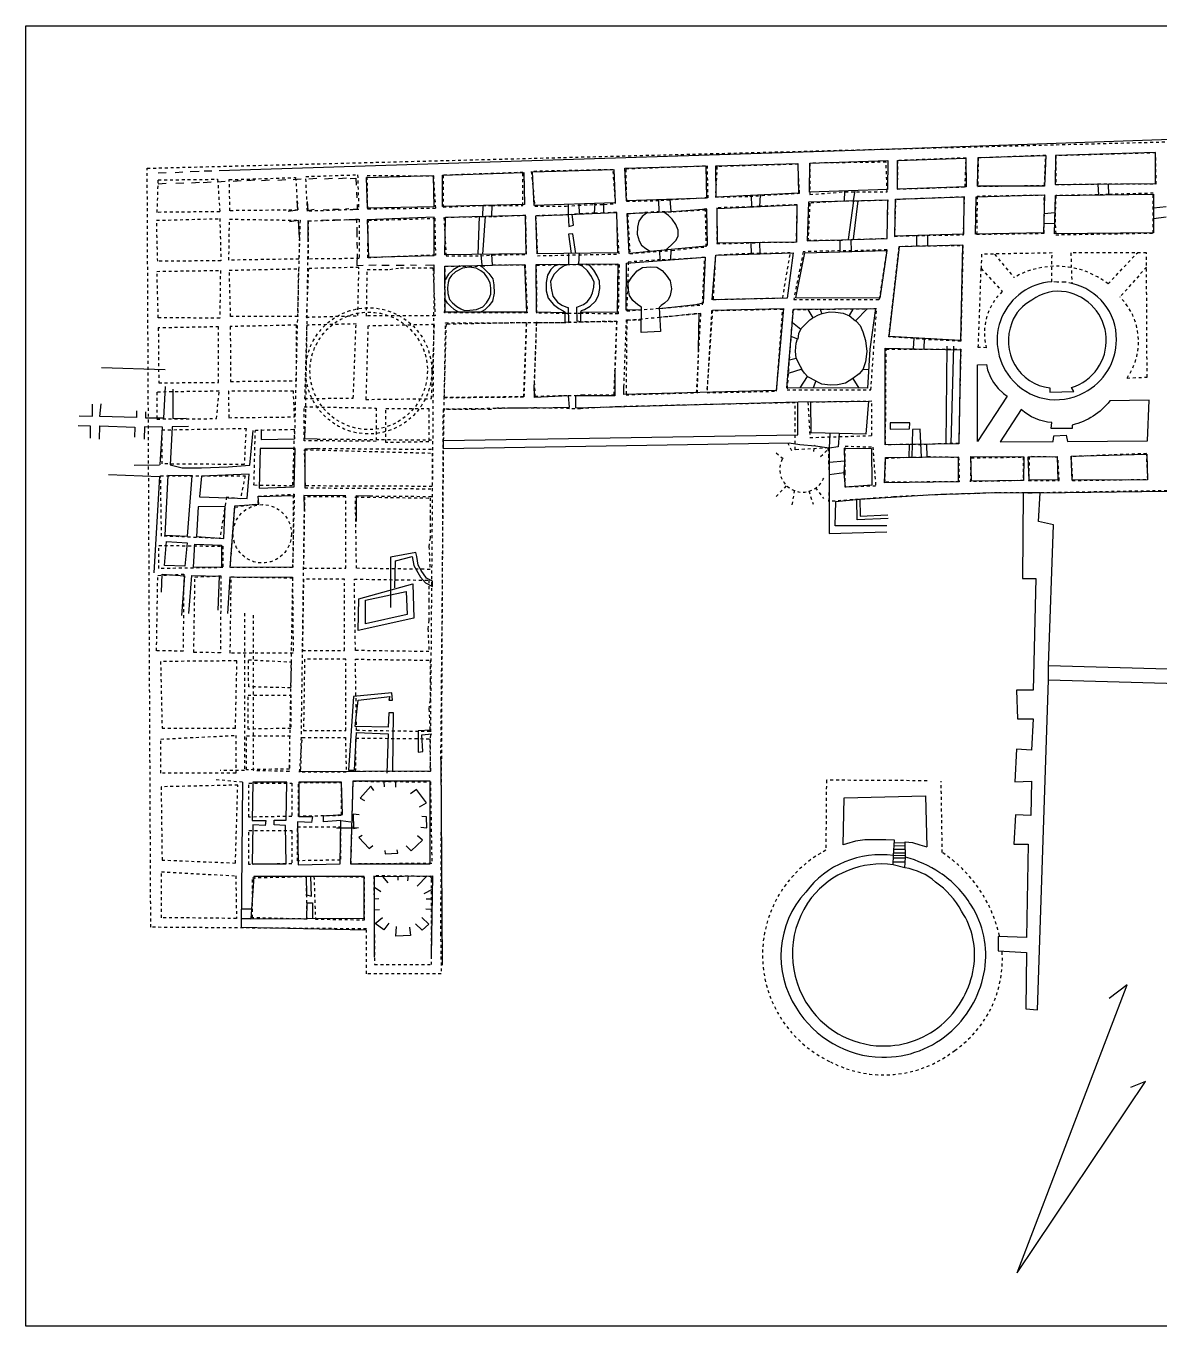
# Model space of a CAD drawing. Header units: inches. Extents: x -21 to 47.1, y -6.2 to 38.1.
# Drawn here: x -20.96 to 17.66, y -6.2 to 38.1 of the extents above; entities that cross this region are included whole.
import ezdxf

# ---------------------------------------------------------------- set-up
doc = ezdxf.new("R2010")
doc.units = ezdxf.units.IN
doc.header["$LTSCALE"] = 0.025
doc.header["$MEASUREMENT"] = 0
doc.linetypes.add('HIDDEN', pattern=[0.375, 0.25, -0.125])
doc.layers.add('3d-1', color=1, linetype='Continuous')
doc.layers.add('Walls', color=5, linetype='Continuous')
picture_1 = doc.add_image_def('image1.jpg', size_in_pixel=(5502, 3580))

msp = doc.modelspace()

# ---------------------------------------------------------------- linework, layer by layer
at = {"layer": '3d-1', "linetype": 'HIDDEN'}
for points in [[(20.538, 22.313), (13.288, 22.185), (12.159, 22.198), (11.43, 22.165), (10.327, 22.139), (8.618, 22.056), (6.411, 21.899), (6.436, 22.556), (6.436, 22.775), (6.411, 23.189), (6.411, 23.408), (6.387, 23.724), (5.264, 23.661), (5.264, 25.264), (2.124, 25.197), (-0.773, 25.127), (-2.054, 25.06), (-2.257, 25.06), (-2.437, 25.06), (-2.639, 25.082), (-4.892, 25.076), (-5.112, 25.032), (-5.437, 25.041), (-5.685, 25.032), (-6.743, 25.032), (-6.829, 7.189), (-6.803, 5.806), (-9.349, 5.806), (-9.349, 7.333), (-16.705, 7.389), (-16.827, 33.253), (43.434, 34.813)], [(-0.48, 32.115), (-0.506, 33.235), (2.256, 33.339), (2.282, 32.245), (0.979, 32.167), (0.614, 32.141), (-0.48, 32.115)]]:
    msp.add_lwpolyline(points, dxfattribs=at)
for points in [[(13.762, 32.67), (13.798, 33.693), (11.501, 33.603), (11.483, 32.635)], [(17.568, 32.716), (17.548, 33.778), (14.145, 33.68), (14.145, 32.697), (15.581, 32.716), (15.955, 32.716)], [(2.543, 32.271), (3.715, 32.297), (4.132, 32.324), (5.409, 32.402), (5.357, 33.391), (2.595, 33.313)], [(7.355, 32.453), (8.394, 32.453), (8.362, 33.459), (5.763, 33.427), (5.763, 32.356), (6.965, 32.453)], [(11.052, 32.617), (11.088, 33.603), (8.755, 33.514), (8.737, 32.545)], [(-16.449, 32.856), (-14.426, 32.878), (-14.354, 31.771), (-16.488, 31.75)], [(-14.029, 32.864), (-11.767, 32.936), (-11.695, 31.83), (-14.005, 31.806)], [(-11.422, 32.972), (-9.656, 33.03), (-9.617, 31.847), (-11.364, 31.789)], [(-9.326, 33.011), (-7.073, 32.99), (-7.001, 31.884), (-9.31, 31.86)], [(-6.736, 31.932), (-5.389, 31.98), (-5.076, 31.98), (-4.017, 31.98), (-4.017, 33.11), (-6.736, 33.014)], [(-0.86, 32.049), (-0.949, 33.204), (-3.734, 33.145), (-3.615, 31.96), (-2.549, 31.96), (-2.134, 31.99), (-1.601, 32.019), (-1.245, 32.019)], [(17.469, 31.045), (17.469, 32.402), (15.955, 32.362), (15.581, 32.343), (14.145, 32.323), (14.125, 31.714), (14.125, 31.32), (14.145, 30.986)], [(2.595, 30.683), (3.793, 30.709), (4.132, 30.735), (5.305, 30.735), (5.331, 32.011), (4.054, 31.959), (3.741, 31.933), (2.595, 31.907)], [(8.394, 30.862), (8.427, 32.161), (7.29, 32.128), (6.9, 32.128), (5.763, 32.063), (5.698, 30.797), (6.77, 30.797), (7.192, 30.83)], [(9.76, 30.966), (10.998, 30.984), (11.034, 32.276), (8.683, 32.186), (8.647, 30.93), (9.383, 30.966)], [(13.744, 32.33), (11.465, 32.294), (11.447, 31.002), (13.744, 31.038), (13.744, 31.361), (13.762, 31.756)], [(-16.507, 31.478), (-14.353, 31.536), (-14.314, 30.101), (-16.469, 30.081)], [(-14.023, 31.517), (-11.616, 31.478), (-11.655, 30.159), (-14.042, 30.12)], [(-11.325, 31.459), (-9.598, 31.517), (-9.598, 30.178), (-11.325, 30.159)], [(-9.286, 31.475), (-7.025, 31.547), (-7.001, 30.296), (-9.31, 30.2)], [(-6.64, 30.272), (-5.461, 30.272), (-5.052, 30.296), (-3.897, 30.32), (-3.921, 31.643), (-5.076, 31.595), (-5.364, 31.595), (-6.712, 31.571)], [(-0.83, 31.753), (-1.275, 31.723), (-1.571, 31.723), (-2.164, 31.694), (-2.46, 31.664), (-3.586, 31.634), (-3.526, 30.272), (-0.742, 30.331)], [(2.204, 31.829), (1.031, 31.751), (0.64, 31.777), (-0.454, 31.698), (-0.376, 30.344), (0.614, 30.422), (1.057, 30.448), (2.23, 30.578)], [(8.809, 30.59), (9.401, 30.608), (9.778, 30.608), (10.98, 30.626), (10.908, 27.361), (9.688, 27.415), (9.293, 27.451), (8.45, 27.504)], [(-0.48, 28.391), (2.1, 28.599), (2.178, 30.214), (1.031, 30.136), (0.667, 30.136), (-0.428, 30.057)], [(2.464, 28.781), (4.836, 28.833), (5.096, 30.37), (4.054, 30.344), (3.741, 30.344), (2.543, 30.292)], [(8.134, 28.784), (8.394, 30.473), (7.192, 30.44), (6.803, 30.44), (5.536, 30.408), (5.211, 28.784)], [(-16.494, 29.74), (-14.333, 29.771), (-14.353, 28.141), (-16.449, 28.16)], [(-14.029, 29.779), (-11.674, 29.829), (-11.694, 28.199), (-13.984, 28.199)], [(-11.403, 28.18), (-9.647, 28.23), (-9.61, 29.876), (-11.331, 29.836)], [(-8.193, 29.856), (-7.086, 29.856), (-7.014, 28.221), (-9.35, 28.218), (-9.326, 29.806), (-8.553, 29.808)], [(-5.052, 29.96), (-3.945, 29.96), (-3.873, 28.324), (-6.688, 28.324), (-6.664, 29.912), (-5.413, 29.912)], [(-3.556, 29.946), (-2.519, 29.976), (-2.075, 29.976), (-0.742, 29.976), (-0.771, 28.288), (-2.042, 28.303), (-2.177, 28.303), (-2.472, 28.303), (-2.582, 28.303), (-3.54, 28.315)], [(2.256, 25.604), (4.627, 25.656), (4.836, 28.443), (2.412, 28.391)], [(7.842, 25.7), (8.037, 28.46), (5.179, 28.427), (4.984, 25.7)], [(-13.982, 25.988), (-11.741, 26.014), (-11.733, 27.908), (-13.997, 27.858)], [(-11.461, 25.405), (-9.801, 25.421), (-9.705, 27.947), (-11.389, 27.907)], [(-9.374, 25.375), (-7.134, 25.402), (-7.038, 27.927), (-9.302, 27.877)], [(-6.712, 25.438), (-3.993, 25.462), (-3.897, 27.988), (-6.64, 27.939)], [(-1.996, 25.534), (-0.913, 25.534), (-0.817, 28.036), (-2.02, 28.012), (-2.188, 27.988), (-2.453, 28.012), (-2.622, 27.988), (-3.56, 27.988), (-3.632, 25.967), (-3.608, 25.486), (-2.622, 25.51), (-2.477, 25.51), (-2.261, 25.51)], [(1.902, 25.606), (2.046, 28.3), (-0.48, 28.06), (-0.504, 25.534)], [(-16.434, 25.941), (-14.4, 25.956), (-14.392, 27.85), (-16.449, 27.811)], [(8.36, 27.092), (9.293, 27.092), (9.67, 27.092), (10.908, 27.092), (10.837, 23.881), (9.76, 23.845), (9.563, 23.827), (9.275, 23.845), (9.132, 23.845), (8.342, 23.827)], [(-16.497, 24.707), (-14.464, 24.722), (-14.376, 25.656), (-16.497, 25.625)], [(-14.045, 24.753), (-11.804, 24.78), (-11.843, 25.656), (-14.059, 25.656)], [(5.763, 24.077), (7.874, 24.142), (7.874, 25.311), (5.698, 25.278)], [(-9.026, 25.082), (-9.026, 23.947), (-11.478, 23.968), (-11.478, 25.128)], [(-7.229, 25.064), (-7.229, 23.93), (-8.692, 23.905), (-8.692, 25.064)], [(-13.458, 24.39), (-13.521, 23.156), (-16.321, 23.177), (-16.321, 24.336)], [(-11.812, 24.359), (-11.875, 22.428), (-13.187, 22.449), (-13.141, 24.327)], [(-7.116, 23.546), (-7.116, 22.411), (-11.432, 22.428), (-11.463, 23.663)], [(6.965, 23.233), (6.965, 23.785), (7.907, 23.753), (8.004, 22.421), (6.965, 22.389), (6.965, 22.876)], [(14.669, 23.428), (14.71, 22.612), (17.281, 22.653), (17.24, 23.53)], [(10.833, 23.408), (10.854, 22.571), (8.323, 22.551), (8.344, 23.367), (9.119, 23.408), (9.282, 23.408), (9.589, 23.408), (9.772, 23.428)], [(11.262, 23.387), (13.037, 23.408), (13.037, 22.612), (11.241, 22.571)], [(13.241, 23.428), (13.22, 22.612), (14.261, 22.612), (14.22, 23.408)], [(-13.489, 22.777), (-13.648, 21.985), (-14.123, 22.049), (-14.352, 20.639), (-16.339, 20.72), (-16.37, 22.777)], [(-11.812, 22.144), (-11.875, 19.644), (-13.996, 19.644), (-13.838, 21.701), (-13.046, 21.827), (-13.046, 22.08)], [(-11.499, 19.62), (-10.061, 19.62), (-10.061, 22.052), (-11.462, 22.052)], [(-9.729, 22.052), (-7.186, 22.015), (-7.186, 21.352), (-7.186, 21.131), (-7.186, 20.652), (-7.223, 20.357), (-7.186, 19.583), (-9.693, 19.62)], [(-14.249, 20.372), (-14.249, 19.644), (-16.434, 19.612), (-16.434, 20.403)], [(-15.581, 19.423), (-15.603, 16.798), (-16.509, 16.812), (-16.467, 19.376)], [(-14.313, 19.368), (-14.334, 16.742), (-15.24, 16.756), (-15.198, 19.32)], [(-11.875, 19.296), (-11.851, 16.732), (-13.996, 16.733), (-13.964, 19.327)], [(-11.536, 16.819), (-10.098, 16.819), (-10.098, 19.251), (-11.499, 19.251)], [(-9.766, 19.251), (-7.223, 19.215), (-7.223, 18.551), (-7.223, 18.33), (-7.223, 17.851), (-7.259, 17.556), (-7.223, 16.782), (-9.729, 16.819)], [(-16.321, 14.172), (-13.818, 14.172), (-13.769, 16.467), (-16.372, 16.444)], [(-11.914, 16.43), (-11.939, 15.547), (-13.368, 15.583), (-13.37, 16.502)], [(-11.499, 14.092), (-10.061, 14.092), (-10.061, 16.524), (-11.462, 16.524)], [(-9.729, 16.524), (-7.186, 16.488), (-7.186, 15.824), (-7.186, 15.603), (-7.186, 15.124), (-7.223, 14.829), (-7.186, 14.055), (-9.693, 14.092)], [(-11.928, 15.302), (-11.928, 14.167), (-13.39, 14.142), (-13.39, 15.302)], [(-13.811, 13.927), (-13.811, 12.639), (-16.363, 12.641), (-16.363, 13.8)], [(-11.978, 13.915), (-11.978, 12.781), (-13.441, 12.756), (-13.441, 13.915)], [(-10.068, 13.861), (-10.044, 12.675), (-11.634, 12.675), (-11.539, 13.861)], [(-9.712, 13.837), (-7.196, 13.813), (-7.173, 12.698), (-9.712, 12.698)], [(-16.321, 9.68), (-13.818, 9.578), (-13.741, 12.232), (-16.353, 12.176)], [(-11.902, 12.302), (-11.902, 11.168), (-13.365, 11.142), (-13.365, 12.302)], [(-10.213, 12.327), (-10.213, 11.193), (-11.675, 11.168), (-11.675, 12.327)], [(-9.807, 12.366), (-7.173, 12.343), (-7.125, 9.567), (-9.878, 9.543)], [(-11.902, 10.689), (-11.902, 9.554), (-13.365, 9.529), (-13.365, 10.689)], [(-10.238, 10.815), (-10.238, 9.68), (-11.701, 9.655), (-11.701, 10.815)], [(-13.808, 9.141), (-13.783, 7.689), (-16.342, 7.716), (-16.342, 9.28)], [(-11.414, 9.118), (-11.39, 7.666), (-13.239, 7.714), (-13.239, 9.075)], [(-9.42, 7.641), (-9.42, 9.093), (-11.143, 9.118), (-11.094, 7.666)], [(-9.076, 6.116), (-7.132, 6.116), (-7.132, 9.118), (-9.101, 9.142)]]:
    msp.add_lwpolyline(points, close=True, dxfattribs=at)
at = {"layer": 'Walls'}
for points in [[(35.26, 12.516), (34.854, 12.495), (34.865, 11.07), (43.231, 11.06), (43.328, 18.551), (43.537, 34.862), (39.131, 34.775), (20.365, 34.307), (7.301, 33.86), (-14.378, 33.164)], [(-16.184, 33.098), (-16.456, 33.087)], [(-15.608, 33.12), (-15.879, 33.098)], [(-15.053, 33.142), (-15.368, 33.131)], [(-14.65, 32.783), (-14.922, 32.761)], [(-14.629, 33.153), (-14.89, 33.153)], [(-14.172, 32.805), (-14.444, 32.783)], [(-13.628, 32.826), (-13.9, 32.805)], [(-13.16, 32.848), (-13.432, 32.826)], [(-12.66, 32.848), (-12.932, 32.826)], [(-12.105, 32.859), (-12.377, 32.837)], [(-11.583, 32.881), (-11.855, 32.859)], [(-11.05, 32.903), (-11.322, 32.881)], [(-10.506, 32.903), (-10.778, 32.881)], [(-10.038, 32.913), (-10.31, 32.892)], [(-9.912, 32.903), (-9.716, 32.914), (-9.705, 32.674)], [(-16.184, 32.729), (-16.456, 32.707)], [(-15.575, 32.75), (-15.847, 32.729)], [(-15.042, 32.772), (-15.314, 32.75)], [(-9.694, 32.435), (-9.683, 32.25)], [(4.066, 32.34), (4.048, 31.949)], [(6.946, 32.478), (6.935, 32.13)], [(7.294, 32.488), (7.24, 32.151)], [(15.584, 32.715), (15.603, 32.339)], [(15.953, 32.344), (15.94, 32.718)], [(-12.025, 31.785), (-11.688, 31.833), (-11.712, 32.147)], [(-11.374, 32.123), (-11.35, 31.809), (-11.133, 31.858)], [(-9.672, 32.022), (-9.672, 31.848), (-9.803, 31.848)], [(-5.386, 31.989), (-5.397, 31.609)], [(-5.082, 31.978), (-5.093, 31.63)], [(-2.482, 32.022), (-2.482, 31.674)], [(-2.112, 32.033), (-2.101, 31.696)], [(-1.568, 32.055), (-1.59, 31.717)], [(-1.274, 32.076), (-1.274, 31.728)], [(0.621, 31.76), (0.608, 32.18)], [(0.992, 32.194), (1.02, 31.78)], [(3.756, 32.326), (3.778, 31.936)], [(7.251, 32.141), (7.066, 30.825)], [(7.392, 32.141), (7.24, 30.836)], [(17.471, 31.906), (17.913, 31.953)], [(-11.639, 30.894), (-11.664, 31.472), (-11.977, 31.424)], [(-11.35, 31.472), (-11.35, 30.846)], [(-10.88, 31.489), (-10.684, 31.5)], [(-10.64, 31.837), (-10.825, 31.826)], [(-10.281, 31.848), (-10.499, 31.848)], [(-10.488, 31.5), (-10.292, 31.5)], [(-10.118, 31.5), (-9.944, 31.511)], [(-9.955, 31.87), (-10.064, 31.859)], [(-9.835, 31.511), (-9.694, 31.511), (-9.694, 31.391)], [(-5.506, 31.62), (-5.56, 30.315)], [(-5.31, 31.62), (-5.397, 30.315)], [(-2.482, 31.674), (-2.46, 31.272), (-2.297, 31.315), (-2.34, 31.685)], [(0.191, 31.727), (0.049, 31.608), (-0.07, 31.445), (-0.114, 31.249), (-0.125, 31.01), (-0.059, 30.781), (0.028, 30.629), (0.169, 30.52), (0.3, 30.433), (0.376, 30.423)], [(0.833, 30.455), (1.05, 30.64), (1.192, 30.792), (1.268, 30.934), (1.268, 31.14), (1.192, 31.336), (1.072, 31.521), (0.941, 31.64), (0.789, 31.76)], [(13.746, 31.716), (14.117, 31.742)], [(17.903, 31.583), (17.471, 31.529)], [(-9.683, 31.25), (-9.683, 30.902)], [(-2.221, 30.347), (-2.319, 31.022), (-2.471, 31.011), (-2.373, 30.347)], [(14.108, 31.37), (13.737, 31.364)], [(-9.683, 30.739), (-9.672, 30.521)], [(3.753, 30.719), (3.766, 30.327)], [(4.046, 30.723), (4.06, 30.336)], [(6.783, 30.814), (6.783, 30.412)], [(7.153, 30.825), (7.174, 30.412)], [(9.409, 30.6), (9.409, 30.965)], [(9.77, 30.975), (9.776, 30.61)], [(-9.672, 30.337), (-9.683, 29.934), (-9.466, 29.945)], [(-5.452, 30.304), (-5.419, 29.945)], [(-5.093, 30.326), (-5.071, 29.945)], [(-2.46, 29.989), (-2.449, 30.337)], [(-2.112, 29.989), (-2.09, 30.358)], [(0.028, 28.433), (-0.495, 28.422), (-0.484, 30.02), (2.192, 30.227), (2.127, 28.65), (1.877, 28.596), (0.648, 28.465)], [(0.663, 30.109), (0.643, 30.446)], [(1.026, 30.482), (1.011, 30.136)], [(-9.27, 29.945), (-9.02, 29.956)], [(-8.824, 29.945), (-8.584, 29.945)], [(-8.345, 29.945), (-8.062, 29.945)], [(-7.856, 29.956), (-7.649, 29.945)], [(-7.344, 29.945), (-7.062, 29.956), (-7.051, 29.749)], [(-6.17, 29.923), (-6.398, 29.793), (-6.561, 29.641), (-6.67, 29.456)], [(-5.462, 29.934), (-5.321, 29.804), (-5.18, 29.662), (-5.049, 29.488), (-5.006, 29.282), (-4.995, 28.999), (-5.06, 28.727), (-5.18, 28.564), (-5.321, 28.423), (-5.441, 28.358)], [(-2.786, 29.978), (-2.95, 29.912), (-3.069, 29.804), (-3.178, 29.608), (-3.222, 29.358), (-3.232, 29.075), (-3.156, 28.825), (-2.982, 28.608), (-2.797, 28.477), (-2.645, 28.39), (-2.569, 28.336)], [(-2.047, 28.358), (-2.025, 28.401), (-1.916, 28.445), (-1.731, 28.553), (-1.546, 28.727), (-1.438, 28.912), (-1.394, 29.151), (-1.405, 29.401), (-1.492, 29.586), (-1.601, 29.782), (-1.731, 29.923), (-1.851, 29.989)], [(-6.202, 28.347), (-6.365, 28.434), (-6.485, 28.553), (-6.594, 28.651), (-6.659, 28.771)], [(2.443, 28.422), (4.868, 28.476), (4.618, 25.682)], [(6.098, 28.476), (6.174, 28.291), (6.043, 28.248), (5.88, 28.15), (5.706, 28.444)], [(6.185, 28.302), (6.435, 28.357), (6.631, 28.346), (6.892, 28.313), (7.109, 28.226)], [(7.229, 28.454), (7.098, 28.237), (7.316, 28.052), (7.718, 28.465)], [(1.98, 28.316), (1.956, 27.087)], [(5.173, 27.998), (5.456, 27.769), (5.38, 27.617), (5.347, 27.432), (5.129, 27.519)], [(5.456, 27.78), (5.652, 27.976), (5.76, 28.085), (5.858, 28.15)], [(7.338, 28.041), (7.479, 27.889), (7.566, 27.682), (7.664, 27.378), (7.707, 27.008), (7.664, 26.66), (7.566, 26.389)], [(9.291, 27.102), (9.312, 27.47)], [(5.293, 26.78), (5.271, 27.019), (5.293, 27.291), (5.336, 27.443)], [(9.663, 27.45), (9.647, 27.095)], [(10.435, 27.19), (10.399, 23.855)], [(10.657, 27.19), (10.572, 23.857)], [(5.064, 26.726), (5.293, 26.78), (5.369, 26.606), (5.488, 26.41), (5.021, 26.258)], [(-16.219, 26.379), (-18.387, 26.453)], [(-0.882, 26.373), (-0.882, 25.497), (-2.224, 25.497), (-2.224, 25.087), (5.361, 25.292), (7.766, 25.311), (7.673, 24.193), (6.759, 24.212), (6.722, 23.765), (6.424, 23.709), (6.424, 20.802), (8.381, 20.858)], [(5.434, 25.769), (5.684, 26.16), (5.967, 26.008), (5.869, 25.769)], [(5.695, 26.149), (5.575, 26.269), (5.488, 26.399)], [(7.773, 26.389), (7.566, 26.399), (7.446, 26.247), (7.229, 26.084), (7.436, 25.758)], [(13.609, 22.195), (20.544, 22.281), (20.601, 24), (21.776, 24.143), (21.748, 24.544), (20.63, 24.487), (20.658, 25.833), (21.91, 25.95), (21.886, 26.321)], [(-16.22, 25.817), (-16.273, 24.741), (-16.877, 24.741), (-16.877, 24.951)], [(-15.958, 25.725), (-15.958, 24.728), (-15.498, 24.741)], [(-3.548, 25.087), (-2.429, 25.106), (-2.467, 25.497), (-3.622, 25.441), (-3.641, 25.889)], [(4.618, 25.682), (-0.575, 25.545), (-0.575, 25.81)], [(7.229, 26.084), (6.979, 25.932), (6.707, 25.867), (6.467, 25.856), (6.174, 25.899), (5.967, 25.997)], [(6.424, 23.709), (5.954, 23.782), (5.425, 23.831), (5.056, 23.88), (-6.722, 23.689), (-6.722, 23.978), (5.354, 24.171), (5.354, 25.292)], [(6.759, 24.212), (5.807, 24.237), (5.798, 25.296)], [(-19.149, 24.819), (-18.69, 24.806), (-18.69, 25.213)], [(-17.192, 24.99), (-17.192, 24.754), (-18.44, 24.793), (-18.401, 25.226)], [(-19.176, 24.491), (-18.768, 24.478), (-18.768, 24.058)], [(-18.453, 24.019), (-18.44, 24.478), (-17.245, 24.426), (-17.258, 24.084)], [(-16.386, 23.15), (-16.31, 24.43), (-16.919, 24.443), (-16.931, 24.025)], [(-15.422, 24.456), (-15.98, 24.443), (-16.044, 23.15), (-15.638, 23.049), (-14.979, 23.049), (-14.066, 23.074), (-13.33, 23.138), (-13.216, 24.316)], [(-11.035, 24.025), (-11.454, 24.037), (-11.441, 24.43)], [(-12.937, 24.354), (-12.937, 24.012), (-11.809, 24.037)], [(6.442, 24.22), (6.424, 23.709)], [(9.569, 23.404), (9.524, 24.36), (9.266, 24.348), (9.242, 23.401)], [(-11.035, 23.708), (-11.454, 23.683), (-11.454, 22.364)], [(9.143, 23.412), (9.154, 23.839)], [(9.738, 23.846), (9.745, 23.405)], [(-17.271, 23.139), (-16.404, 23.152)], [(6.95, 23.267), (6.424, 23.224)], [(-18.149, 22.816), (-16.412, 22.752), (-16.602, 19.47)], [(6.928, 22.87), (6.424, 22.808)], [(8.381, 21.063), (6.629, 21.063), (6.647, 21.902), (7.449, 21.976), (9.797, 22.125), (11.997, 22.2), (13.035, 22.195)], [(-11.86, 19.66), (-14.003, 19.647), (-13.838, 21.751), (-13.027, 21.802), (-13.039, 22.068), (-11.847, 22.106)], [(-10.059, 22.086), (-11.492, 22.098), (-11.479, 21.667)], [(-9.691, 21.211), (-9.691, 22.098), (-9.235, 22.086)], [(8.429, 21.321), (7.37, 21.271), (7.358, 21.96)], [(7.468, 21.985), (7.481, 21.394), (8.416, 21.444)], [(-8.387, 18.956), (-8.367, 19.875), (-7.795, 20.018), (-7.733, 19.712), (-7.509, 19.324), (-7.345, 19.12), (-7.1, 18.997), (-7.1, 19.181), (-7.304, 19.283), (-7.488, 19.548), (-7.59, 19.732), (-7.631, 20.018), (-7.672, 20.161), (-8.53, 19.998), (-8.53, 18.282)], [(-16.336, 18.813), (-16.315, 19.426), (-15.559, 19.365), (-15.661, 18.017)], [(-15.41, 18.076), (-15.309, 19.381), (-14.371, 19.356), (-14.421, 18.19)], [(-14.079, 18.076), (-14.003, 19.33), (-11.873, 19.318)], [(33.843, 15.246), (31.359, 15.321), (31.384, 14.853), (30.349, 14.902), (30.374, 15.345), (13.892, 15.813), (13.892, 16.306), (27.319, 15.936), (27.344, 16.404), (27.738, 16.38), (28.277, 16.376)], [(-8.451, 12.719), (-8.43, 14.7), (-8.594, 14.7), (-8.614, 14.21), (-9.738, 14.231), (-9.636, 15.129), (-8.553, 15.252), (-8.594, 15.129), (-8.471, 15.129), (-8.491, 15.374), (-9.799, 15.252), (-9.963, 12.74), (-9.758, 12.74), (-9.697, 14.026), (-8.614, 13.985), (-8.655, 12.637)], [(-7.143, 14.108), (-7.592, 14.088), (-7.592, 13.352), (-7.429, 13.373), (-7.47, 13.945), (-7.122, 13.985)], [(-11.597, 12.842), (-11.618, 12.699), (-7.163, 12.719), (-7.184, 12.862)], [(-6.816, 13.107), (-6.775, 6.102)], [(-13.579, 12.331), (-13.62, 7.388), (-9.37, 7.307)], [(-9.098, 12.053), (-9.209, 12.192), (-9.573, 11.792), (-9.424, 11.705)], [(-8.347, 12.163), (-8.347, 12.362), (-8.76, 12.35), (-8.745, 12.174)], [(-7.547, 11.49), (-7.303, 11.634), (-7.643, 12.083), (-7.855, 11.939)], [(8.606, 9.518), (8.618, 9.83), (8.65, 10.352), (8.347, 10.364), (7.915, 10.373), (7.631, 10.373), (7.318, 10.327), (7.015, 10.235), (6.896, 10.198), (6.933, 11.795), (9.705, 11.869), (9.751, 10.125)], [(-9.597, 11.217), (-9.804, 11.246), (-9.792, 10.76), (-9.62, 10.789)], [(-7.5, 10.797), (-7.291, 10.772), (-7.303, 11.149), (-7.46, 11.163)], [(-10.371, 10.779), (-9.697, 10.779)], [(-10.228, 11.024), (-9.881, 10.983)], [(-9.502, 10.521), (-9.61, 10.445), (-9.258, 10.069), (-9.137, 10.174)], [(-7.999, 10.161), (-7.825, 9.996), (-7.437, 10.36), (-7.618, 10.505)], [(8.645, 10.282), (9.009, 10.261)], [(9.002, 9.414), (9.023, 9.78), (9.007, 10.299), (9.255, 10.272), (9.512, 10.198), (9.751, 10.125)], [(-8.73, 10.01), (-8.711, 9.887), (-8.286, 9.911), (-8.311, 10.032)], [(8.603, 9.833), (9.021, 9.842)], [(8.615, 9.757), (9.022, 9.757)], [(8.624, 9.926), (9.019, 9.93)], [(8.631, 10.054), (9.015, 10.052)], [(8.638, 10.169), (9.011, 10.173)], [(9.002, 9.414), (8.606, 9.518)], [(8.61, 9.621), (9.014, 9.623)], [(-11.41, 9.124), (-11.393, 8.491), (-11.229, 8.45), (-11.247, 9.124)], [(-9.084, 6.367), (-9.084, 9.124), (-7.102, 9.145), (-7.143, 6.428)], [(-8.808, 9.122), (-8.62, 8.907)], [(-8.267, 8.99), (-8.272, 9.133)], [(-7.931, 9.136), (-7.953, 8.968)], [(-7.62, 8.786), (-7.28, 9.143)], [(-7.196, 9.144), (-7.104, 9.006)], [(-8.861, 8.592), (-9.084, 8.747)], [(-7.109, 8.671), (-7.395, 8.525)], [(-13.27, 8.006), (-13.615, 8.006)], [(-11.388, 7.684), (-11.372, 8.226), (-11.188, 8.226), (-11.188, 7.685)], [(-8.908, 7.979), (-9.082, 7.972), (-9.076, 8.36), (-8.926, 8.365)], [(-7.119, 7.994), (-7.332, 8.001)], [(-7.322, 8.354), (-7.114, 8.359)], [(-13.293, 7.674), (-13.618, 7.682)], [(-8.596, 7.53), (-8.764, 7.297), (-9.057, 7.52), (-8.802, 7.726)], [(-7.469, 7.719), (-7.222, 7.494), (-7.452, 7.291), (-7.679, 7.503)], [(-7.886, 7.391), (-7.847, 7.106), (-8.356, 7.087), (-8.333, 7.411)], [(12.832, -4.386), (16.584, 5.427), (15.967, 4.965)], [(12.832, -4.386), (17.201, 2.139), (16.687, 1.934)]]:
    msp.add_lwpolyline(points, dxfattribs=at)
for points in [[(11.499, 33.614), (13.805, 33.69), (13.762, 32.646), (11.477, 32.646)], [(17.547, 32.733), (17.547, 33.788), (14.132, 33.69), (14.121, 32.701)], [(-0.484, 32.141), (-0.549, 33.26), (2.214, 33.337), (2.236, 32.238)], [(2.573, 32.271), (2.551, 33.337), (5.347, 33.413), (5.38, 32.401)], [(5.749, 32.434), (5.76, 33.424), (8.415, 33.521), (8.404, 32.532)], [(8.748, 33.521), (11.076, 33.597), (11.087, 32.619), (8.748, 32.543)], [(-9.313, 31.891), (-9.346, 32.935), (-7.083, 33.001), (-7.062, 31.935)], [(-6.757, 31.946), (-6.757, 33.022), (-3.983, 33.109), (-3.961, 32.022)], [(-3.635, 31.978), (-3.689, 33.131), (-0.926, 33.207), (-0.872, 32.087), (-0.894, 32.076)], [(11.434, 32.277), (13.762, 32.342), (13.729, 31.048), (11.412, 31.004)], [(14.099, 31.015), (14.132, 32.32), (17.471, 32.364), (17.471, 31.048)], [(2.606, 31.88), (5.314, 32.01), (5.303, 30.738), (2.617, 30.705)], [(8.393, 30.857), (8.415, 32.162), (5.717, 32.097), (5.673, 30.781)], [(8.683, 32.195), (11.011, 32.282), (11, 31.009), (8.661, 30.944)], [(-7.04, 31.587), (-9.324, 31.5), (-9.281, 30.228), (-7.04, 30.282)], [(-6.659, 31.587), (-3.94, 31.652), (-3.918, 30.337), (-6.681, 30.304)], [(-3.581, 31.63), (-0.828, 31.75), (-0.796, 30.369), (-3.537, 30.337)], [(-0.397, 30.346), (-0.462, 31.716), (0.876, 31.771), (1.54, 31.814), (2.105, 31.858), (2.214, 31.88), (2.236, 31.847), (2.258, 30.629), (2.225, 30.597)], [(8.813, 30.585), (10.967, 30.64), (10.902, 27.378), (8.465, 27.519)], [(2.432, 28.77), (2.551, 30.292), (5.195, 30.368), (4.988, 28.824)], [(5.282, 28.835), (5.586, 30.368), (8.382, 30.455), (8.143, 28.824)], [(-6.681, 29.912), (-3.961, 29.978), (-3.896, 28.347), (-6.67, 28.347)], [(-5.832, 28.412), (-5.604, 28.445), (-5.386, 28.532), (-5.256, 28.662), (-5.169, 28.814), (-5.114, 28.967), (-5.114, 29.162), (-5.136, 29.347), (-5.223, 29.521), (-5.332, 29.662), (-5.452, 29.76), (-5.615, 29.847), (-5.854, 29.88), (-6.082, 29.847), (-6.322, 29.728), (-6.452, 29.597), (-6.528, 29.488), (-6.572, 29.358), (-6.594, 29.173), (-6.583, 28.988), (-6.518, 28.782), (-6.42, 28.662), (-6.267, 28.542), (-6.137, 28.466), (-6.006, 28.401)], [(-3.559, 28.347), (-3.57, 29.978), (-0.785, 29.999), (-0.807, 28.336), (-2.058, 28.347), (-2.058, 28.021), (-2.166, 28.042), (-2.177, 28.521), (-1.96, 28.608), (-1.829, 28.706), (-1.72, 28.847), (-1.644, 29.01), (-1.601, 29.195), (-1.59, 29.369), (-1.677, 29.565), (-1.818, 29.76), (-1.992, 29.912), (-2.112, 29.967), (-2.46, 29.978), (-2.612, 29.923), (-2.786, 29.815), (-2.971, 29.63), (-3.08, 29.391), (-3.058, 29.162), (-3.004, 28.89), (-2.841, 28.684), (-2.689, 28.586), (-2.504, 28.51), (-2.482, 28.51), (-2.471, 27.999), (-2.58, 28.01), (-2.58, 28.325)], [(0.626, 28.509), (0.669, 27.693), (0.017, 27.661), (0.028, 28.52), (-0.103, 28.596), (-0.277, 28.748), (-0.386, 28.922), (-0.418, 29.096), (-0.429, 29.346), (-0.31, 29.542), (-0.125, 29.759), (0.06, 29.868), (0.332, 29.89), (0.55, 29.879), (0.724, 29.77), (0.865, 29.607), (0.996, 29.411), (1.05, 29.139), (0.996, 28.922), (0.931, 28.77), (0.811, 28.65), (0.691, 28.574)], [(4.977, 25.769), (5.206, 28.454), (8.001, 28.476), (7.805, 27.084), (7.729, 25.758)], [(8.334, 27.123), (10.902, 27.068), (10.836, 23.861), (8.334, 23.828)], [(12.49, 25.492), (11.478, 23.937), (11.478, 26.557), (11.783, 26.568), (11.815, 26.383), (11.924, 26.133), (12.022, 25.948), (12.185, 25.752), (12.359, 25.578)], [(9.155, 24.372), (9.167, 24.581), (8.502, 24.581), (8.502, 24.36)], [(-11.783, 23.708), (-12.975, 23.708), (-13.013, 22.352), (-11.822, 22.402)], [(6.927, 22.859), (6.951, 23.228), (6.939, 23.72), (7.862, 23.708), (7.875, 22.453), (6.976, 22.391)], [(14.702, 22.623), (14.665, 23.44), (17.249, 23.515), (17.267, 22.641)], [(8.345, 23.393), (10.815, 23.415), (10.815, 22.567), (8.302, 22.534)], [(11.27, 22.591), (11.251, 23.429), (13.054, 23.423), (13.046, 22.615)], [(13.209, 23.415), (14.196, 23.431), (14.219, 22.631), (13.232, 22.623)], [(-16.221, 20.755), (-15.448, 20.717), (-15.296, 22.77), (-16.12, 22.783)], [(-13.419, 21.997), (-13.356, 22.833), (-14.979, 22.757), (-15.042, 22.06)], [(13.035, 22.195), (13.007, 19.273), (13.465, 19.273), (13.379, 15.463), (12.806, 15.463), (12.835, 14.489), (13.379, 14.489), (13.322, 13.429), (12.806, 13.458), (12.749, 12.341), (13.322, 12.369), (13.293, 11.195), (12.777, 11.223), (12.72, 10.221), (13.207, 10.221), (13.15, 7.041), (12.176, 7.07), (12.176, 6.583), (13.15, 6.525), (13.121, 4.606), (13.523, 4.577), (13.892, 15.813), (13.892, 16.306), (14.067, 21.106), (13.551, 21.221), (13.609, 22.195)], [(-14.219, 20.636), (-14.168, 21.726), (-15.093, 21.713), (-15.144, 20.699)], [(-16.235, 19.711), (-16.171, 20.534), (-15.461, 20.484), (-15.55, 19.698)], [(-15.246, 19.66), (-15.208, 20.446), (-14.295, 20.408), (-14.295, 19.647)], [(-7.735, 17.927), (-9.636, 17.498), (-9.615, 18.581), (-7.776, 19.092)], [(-8.001, 18.826), (-7.96, 18.05), (-9.39, 17.723), (-9.39, 18.54)], [(-12.067, 12.331), (-13.232, 12.331), (-13.252, 11.024), (-12.782, 11.024), (-12.803, 10.861), (-13.232, 10.881), (-13.252, 9.553), (-12.088, 9.553), (-12.108, 10.861), (-12.496, 10.881), (-12.496, 11.044), (-12.088, 11.044)], [(-10.821, 11.187), (-10.167, 11.228), (-10.208, 12.331), (-11.658, 12.331), (-11.658, 11.167), (-11.188, 11.167), (-11.229, 10.963), (-11.699, 10.983), (-11.679, 9.513), (-10.249, 9.553), (-10.228, 11.024), (-10.821, 10.983)], [(-9.901, 9.553), (-7.184, 9.553), (-7.184, 12.372), (-9.819, 12.372)], [(-13.293, 7.674), (-9.431, 7.695), (-9.431, 9.124), (-13.191, 9.124)]]:
    msp.add_lwpolyline(points, close=True, dxfattribs=at)
at = {"layer": 'Walls', "linetype": 'HIDDEN'}
for points in [[(-11.639, 30.894), (-11.809, 24.037)], [(-11.35, 30.846), (-11.441, 24.43)], [(-7.051, 29.749), (-7.184, 12.862)], [(2.443, 28.422), (2.248, 25.632)], [(-6.816, 13.107), (-6.722, 23.689), (-6.722, 23.978), (-6.655, 27.982), (-2.471, 27.999), (-2.058, 28.021), (-0.821, 28.037), (-0.882, 26.373)], [(-3.9, 27.965), (-3.985, 25.466), (-6.684, 25.438)], [(-3.559, 28.022), (-3.641, 25.889)], [(-0.575, 25.81), (-0.489, 28.092), (0.008, 28.092)], [(0.617, 28.175), (1.98, 28.316)], [(1.956, 27.087), (1.916, 25.577)], [(-3.548, 25.087), (-6.684, 25.04)], [(-11.035, 24.025), (-7.096, 23.994)], [(-11.035, 23.708), (-7.098, 23.677)], [(4.851, 23.35), (4.565, 23.584)], [(5.146, 23.629), (5.025, 23.87)], [(5.893, 23.606), (5.938, 23.817)], [(6.127, 23.433), (6.413, 23.704)], [(-11.454, 22.364), (-7.109, 22.33)], [(4.95, 22.43), (4.602, 22.053)], [(5.236, 22.279), (5.138, 21.736)], [(5.727, 22.256), (5.87, 21.804)], [(5.953, 22.362), (6.232, 22)], [(-11.847, 22.106), (-11.86, 19.66)], [(-9.235, 22.086), (-7.111, 22.069)], [(-11.479, 21.667), (-11.597, 12.842)], [(-11.873, 19.318), (-11.991, 12.698), (-13.208, 12.726), (-13.208, 18.087)], [(-13.512, 18.087), (-13.512, 12.726), (-14.341, 12.726)], [(-13.579, 12.331), (-14.535, 12.421)]]:
    msp.add_lwpolyline(points, dxfattribs=at)
for points in [[(17.236, 29.887), (16.334, 28.865, -0.365564), (16.573, 26.103), (17.258, 26.136), (17.236, 30.376), (14.658, 30.366), (14.691, 29.322), (14.452, 29.376), (14.18, 29.376), (14.006, 29.387), (14.017, 30.366), (11.613, 30.322), (11.602, 29.833)], [(12.059, 30.322), (12.722, 29.528, -0.305162), (15.931, 29.311), (16.932, 30.376)], [(4.819, 23.338, 1.081889), (6.257, 22.758, 1.934225)], [(9.756, 12.381), (6.325, 12.4), (6.306, 10.011, 0.620448), (6.46, 2.806, 0.295761), (10.7, 3.191, 0.262984), (12.319, 6.563, -2.812409)], [(12.223, 7.102, 0.194196), (10.276, 9.934), (10.238, 12.362)]]:
    msp.add_lwpolyline(points, format="xyb", dxfattribs=at)
msp.add_lwpolyline([(11.602, 29.833), (12.32, 29.05, 0.273363), (11.776, 27.136), (11.504, 27.147)], format="xyb", close=True, dxfattribs=at)
at = {"layer": 'Walls'}
for points in [[(14.006, 29.387, 0.605693), (12.592, 26.125, 0.369476), (15.115, 25.614, 0.281378), (16.214, 27.408, 0.356136), (14.691, 29.322, 7.192131)], [(12.968, 25.035), (12.251, 23.926), (14.056, 23.937), (14.078, 24.132), (14.502, 24.154), (14.546, 23.937), (17.276, 23.969), (17.331, 25.35), (15.993, 25.328, -0.170427), (14.709, 24.502), (14.698, 24.382), (13.991, 24.382), (14.013, 24.589, -0.175351), (12.968, 25.035, -1.321604)], [(8.618, 9.83, 0.272583), (5.62, 8.588, 0.341511), (5.303, 4.636, 0.256854), (8.214, 2.96, 0.193285), (10.604, 3.865, 0.168448), (11.722, 5.946, 0.185493), (11.259, 8.143, 0.110612), (10.191, 9.249, 0.078529), (9.023, 9.78, 1.224451)], [(8.606, 9.518, 0.263387), (5.822, 8.403, 0.311439), (5.628, 4.841, 0.257399), (8.221, 3.344, 0.193285), (10.344, 4.148, 0.168448), (11.343, 6.007, 0.185973), (10.934, 7.938, 0.113892), (10.05, 8.93, 0.145038), (9.002, 9.414, 0.078551)]]:
    msp.add_lwpolyline(points, format="xyb", dxfattribs=at)
msp.add_lwpolyline([(14.68, 25.777, 0.782019), (14.495, 29.039, 0.2103), (13.331, 28.756, 0.190725), (12.646, 27.984, 0.492553), (13.94, 25.766), (13.94, 25.625), (14.756, 25.647)], format="xyb", close=True, dxfattribs=at)
at = {"layer": 'Walls', "linetype": 'HIDDEN'}
for centre, radius in [((-9.276, 26.349), 2.151), ((-9.276, 26.349), 2.002), ((-12.904, 20.796), 0.994)]:
    msp.add_circle(centre, radius, dxfattribs=at)

# ---------------------------------------------------------------- pictures from other files: only their frames are drawn
image = msp.add_image(picture_1, insert=(-20.959, -6.198), size_in_units=(68.08, 44.298))
image.dxf.flags = 7

doc.saveas('drawing.dxf')
